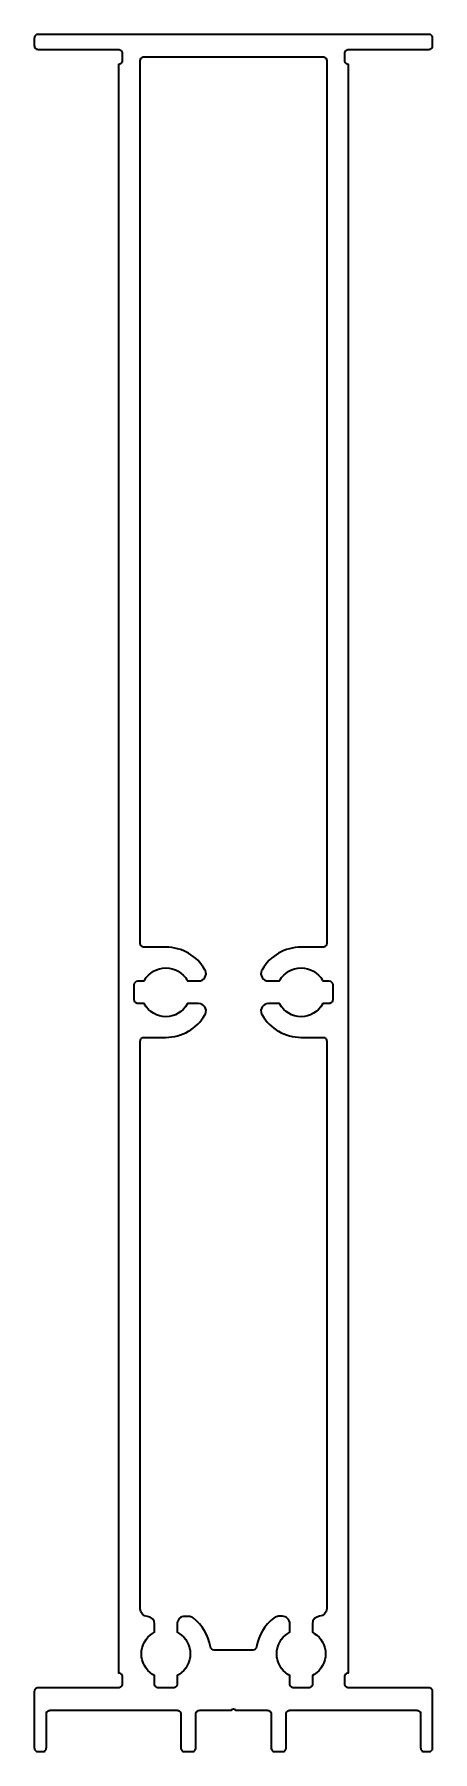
# Model space of a CAD drawing. Header units: millimetres. Extents: x 0 to 53, y 0 to 228.
import ezdxf

# ---------------------------------------------------------------- set-up
doc = ezdxf.new("R2010")
doc.units = ezdxf.units.MM
doc.layers.add('0S-Alu contour', color=7, linetype='Continuous', lineweight=35, true_color=0xffffff)

# ---------------------------------------------------------------- blocks, each defined once
blk = doc.blocks.new('536690')
at = {"layer": '0S-Alu contour'}
for points in [[(0.125, 0), (0.275, 0, 0.414508), (0.4, 0.125), (0.4, 1.25, -0.414519), (0.525, 1.375), (4.75, 1.375, -0.414519), (4.875, 1.25), (4.875, 0.125, 0.414508), (5, 0), (5.25, 0, 0.414508), (5.375, 0.125), (5.375, 1.25, -0.414519), (5.5, 1.375), (6.563, 1.376, -0.804789), (6.688, 1.376), (7.75, 1.375, -0.414519), (7.875, 1.25), (7.875, 0.125, 0.414508), (8, 0), (8.25, 0, 0.414508), (8.375, 0.125), (8.375, 1.25, -0.414519), (8.5, 1.375), (12.725, 1.375, -0.414537), (12.85, 1.25), (12.85, 0.125, 0.414496), (12.975, 0), (13.125, 0, 0.414508), (13.25, 0.125), (13.25, 2, 0.414519), (13.125, 2.125), (10.45, 2.125, -0.414496), (10.325, 2.25), (10.325, 2.5, -0.414507), (10.45, 2.625), (10.45, 56.1, -0.414489), (10.325, 56.225), (10.325, 56.475, -0.414504), (10.45, 56.6), (13.125, 56.6, 0.414501), (13.25, 56.725), (13.25, 56.975, 0.414515), (13.125, 57.1), (0.125, 57.1, 0.414515), (0, 56.975), (0, 56.725, 0.414501), (0.125, 56.6), (2.8, 56.6, -0.414504), (2.925, 56.475), (2.925, 56.225, -0.414489), (2.8, 56.1), (2.8, 2.625, -0.414507), (2.925, 2.5), (2.925, 2.25, -0.414496), (2.8, 2.125), (0.125, 2.125, 0.414519), (0, 2), (0, 0.125, 0.414508)], [(8.875, 23.75), (9.6, 23.75, -0.414492), (9.725, 23.625), (9.725, 4.749, -0.399637), (9.488, 4.5, 0.399637), (9.25, 4.25), (9.25, 3.969), (9.314, 3.934, -0.546043), (9.314, 2.567), (9.25, 2.531), (9.25, 2.25, -0.414508), (9.125, 2.125), (8.625, 2.125, -0.414508), (8.5, 2.25), (8.5, 2.531), (8.436, 2.567, -0.546043), (8.436, 3.934), (8.5, 3.969), (8.5, 4.25, 0.414214), (8.25, 4.5), (8.125, 4.5, 0.162278), (7.975, 4.45, 0.195649), (7.393, 3.481, -0.369664), (7.269, 3.375), (5.981, 3.375, -0.369664), (5.857, 3.481, 0.19487), (5.279, 4.447, 0.163049), (5.128, 4.498), (5, 4.498, 0.414214), (4.75, 4.248), (4.75, 3.969), (4.814, 3.934, -0.546043), (4.814, 2.567), (4.75, 2.531), (4.75, 2.25, -0.414508), (4.625, 2.125), (4.125, 2.125, -0.414504), (4, 2.25), (4, 2.531), (3.936, 2.567, -0.546043), (3.936, 3.934), (4, 3.969), (4, 4.248, 0.399637), (3.763, 4.497, -0.399637), (3.525, 4.747), (3.525, 23.625, -0.414492), (3.65, 23.75), (4.375, 23.75, 0.267954), (5.674, 24.5), (5.693, 24.53, 0.533894), (5.462, 24.875), (5.095, 24.875), (5.085, 24.856, -0.588662), (3.665, 24.856), (3.655, 24.875), (3.45, 24.875, -0.414501), (3.325, 25), (3.325, 25.5), (3.335, 25.548), (3.362, 25.588), (3.402, 25.616), (3.456, 25.626), (3.655, 25.625), (3.665, 25.644, -0.588662), (5.085, 25.644), (5.095, 25.625), (5.462, 25.625, 0.534368), (5.693, 25.97), (5.674, 26, 0.267944), (4.375, 26.75), (3.65, 26.75, -0.414562), (3.525, 26.875), (3.525, 56.225, -0.414515), (3.65, 56.35), (9.6, 56.35, -0.414522), (9.725, 56.225), (9.725, 26.875, -0.414722), (9.6, 26.75), (8.875, 26.75, 0.267944), (7.576, 26), (7.557, 25.97, 0.534368), (7.788, 25.625), (8.155, 25.625), (8.165, 25.644, -0.588662), (9.585, 25.644), (9.595, 25.625), (9.794, 25.626), (9.848, 25.616), (9.888, 25.588), (9.916, 25.548), (9.925, 25.5), (9.925, 25, -0.414501), (9.8, 24.875), (9.595, 24.875), (9.585, 24.856, -0.588662), (8.165, 24.856), (8.155, 24.875), (7.788, 24.875, 0.533894), (7.557, 24.53), (7.576, 24.5, 0.267954)]]:
    blk.add_lwpolyline(points, format="xyb", close=True, dxfattribs=at)

msp = doc.modelspace()

# ---------------------------------------------------------------- block references
at = {"layer": '0S-Alu contour', "xscale": 4, "yscale": 4, "zscale": 4}
msp.add_blockref('536690', (0, 0), dxfattribs=at)

doc.saveas('drawing.dxf')
